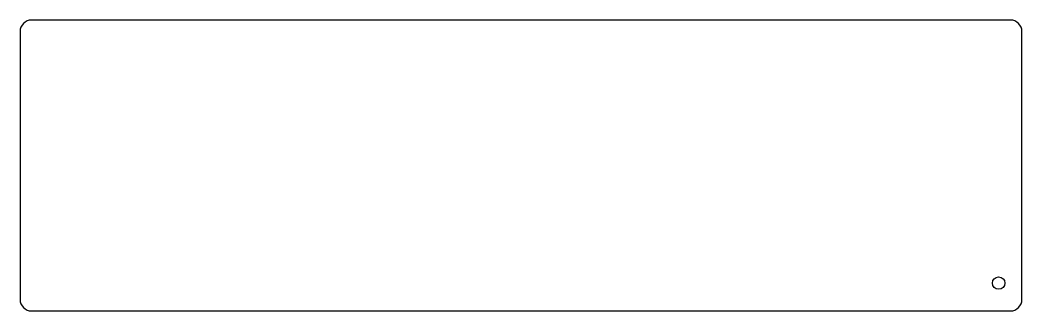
# Model space of a CAD drawing. Header units: millimetres. Extents: x -162 to 162, y -47 to 47.
import ezdxf

# ---------------------------------------------------------------- set-up
doc = ezdxf.new("R2010")
doc.units = ezdxf.units.MM
doc.layers.get('0').update_dxf_attribs({"linetype": 'CONTINUOUS'})

msp = doc.modelspace()

# ---------------------------------------------------------------- linework, layer by layer
msp.add_lwpolyline([(162.33125, 43.4, 0.414213562), (158.58125, 47.15), (-158.58125, 47.15, 0.414213562), (-162.33125, 43.4), (-162.33125, -43.4, 0.414213562), (-158.58125, -47.15), (158.58125, -47.15, 0.414213562), (162.33125, -43.4)], format="xyb", close=True)
msp.add_circle((154.78125, -38.1), 2)

doc.saveas('drawing.dxf')
